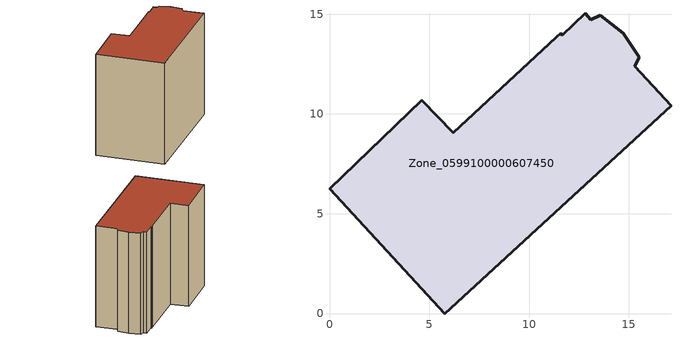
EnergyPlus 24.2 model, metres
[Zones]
Zone_0599100000607450
 floor ground (C_G): 15.52,12.85 15.29,12.39 17.11,10.42 5.76,0 0,6.26 4.63,10.68 6.19,9.05 11.36,13.84 11.58,14.05 11.67,13.95 12.8,15.04 13.09,14.72 13.57,14.94 14.71,14.04 z0
 wall outside (C_F): 15.29,12.39 15.52,12.85 14.71,14.04 13.57,14.94 13.09,14.72 12.8,15.04 11.67,13.95 11.58,14.05 11.36,13.84 6.19,9.05 4.63,10.68 0,6.26 5.76,0 17.11,10.42 15.29,12.39 z0:12.94
 roof outside (C_R): 11.67,13.95 11.58,14.05 11.36,13.84 6.19,9.05 4.63,10.68 0,6.26 5.76,0 17.11,10.42 15.29,12.39 15.52,12.85 14.71,14.04 13.57,14.94 13.09,14.72 12.8,15.04 z12.94
[BUILDING]
Pand.0599100000607450: North Axis=0; Terrain=City; Loads Convergence Tolerance Value=0.04; Temperature Convergence Tolerance Value=0.4; Solar Distribution=FullExterior; Maximum Number of Warmup Days=25; Minimum Number of Warmup Days=1
[Site:Location]
Rotterdam.The.Hague.AP_ZH_NLD Design_Conditions: Latitude=51.96; Longitude=4.45; Time Zone=1; Elevation=-4.5
[SITE:GROUNDTEMPERATURE:BUILDINGSURFACE]
18, 18, 18, 18, 18, 18, 18, 18, 18, 18, 18, 18
[MATERIAL] Thermal Absorptance=0.9; Solar Absorptance=0.7; Visible Absorptance=0.7
Name | Roughness | Thickness | Conductivity | Density | Specific Heat
G.TC.1946 | MediumSmooth | 0.15 | 1 | 540 | 1210
F.TC.1946 | Rough | 0.3 | 0.857143 | 1920 | 840
R.TC.1946 | MediumRough | 0.2 | 0.909091 | 1500 | 1000
[CONSTRUCTION]
C_G: G.TC.1946
C_F: F.TC.1946
C_R: R.TC.1946
[ZONE]
Zone_0599100000607450: Type=1; Multiplier=1; Ceiling Height=Autocalculate; Volume=Autocalculate; Floor Area=autocalculate; Part of Total Floor Area=Yes
[ZONEINFILTRATION:DESIGNFLOWRATE]
Infil_Zone_0599100000607450: Zone or ZoneList or Space or SpaceList=Zone_0599100000607450; Schedule=AlwaysOn; Design Flow Rate Calculation Method=Flow/Area; Flow Rate per Floor Area=0.003; Constant Term Coefficient=1; Temperature Term Coefficient=0; Velocity Term Coefficient=0; Velocity Squared Term Coefficient=0
[HVACTEMPLATE:ZONE:IDEALLOADSAIRSYSTEM]
Zone_0599100000607450: Maximum Heating Supply Air Temperature=50; Minimum Cooling Supply Air Temperature=13; Maximum Heating Supply Air Humidity Ratio=0.0156; Minimum Cooling Supply Air Humidity Ratio=0.0077; Heating Limit=NoLimit; Cooling Limit=NoLimit; Dehumidification Control Type=ConstantSensibleHeatRatio; Cooling Sensible Heat Ratio=0.7; Dehumidification Setpoint=60; Humidification Control Type=None; Humidification Setpoint=30; Outdoor Air Method=None; Outdoor Air Flow Rate per Person=0.00944; Outdoor Air Flow Rate per Zone Floor Area=0; Outdoor Air Flow Rate per Zone=0; Demand Controlled Ventilation Type=None; Outdoor Air Economizer Type=NoEconomizer; Heat Recovery Type=None; Sensible Heat Recovery Effectiveness=0.7; Latent Heat Recovery Effectiveness=0.65
[ZONECONTROL:THERMOSTAT]
ThermostatControl_Zone_0599100000607450: Zone or ZoneList=Zone_0599100000607450; Control Type Schedule=DualSetpointControlType; Control 1=Thermostat_Zone_0599100000607450; Temperature Difference Between Cutout And Setpoint=0
[THERMOSTATSETPOINT:DUALSETPOINT]
Thermostat_Zone_0599100000607450: Heating Setpoint Temperature Schedule=HeatingSetpoint_Zone_0599100000607450; Cooling Setpoint Temperature Schedule=CoolingSetpoint_Zone_0599100000607450
[SCHEDULE:COMPACT]
HeatingSetpoint_Zone_0599100000607450: Through: 12/31, For: AllDays, Until: 24:00, 21
CoolingSetpoint_Zone_0599100000607450: Through: 12/31, For: AllDays, Until: 24:00, 24
DualSetpointControlType: Through: 12/31, For: AllDays, Until: 24:00, 4
AlwaysOn: Through: 12/31, For: AllDays, Until: 24:00, 1
